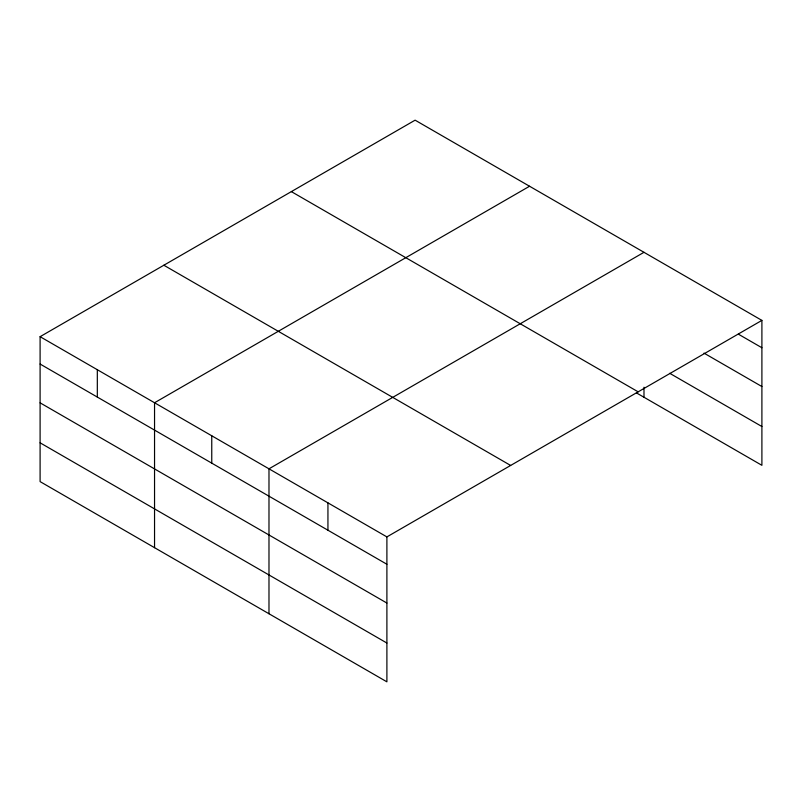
<?xml version="1.0" encoding="UTF-8"?>
<svg xmlns="http://www.w3.org/2000/svg" width="802" height="802" viewBox="0 0 802 802"><rect width="100%" height="100%" fill="white"/><g stroke="black" fill="none" stroke-linecap="round" stroke-linejoin="round"><path stroke-width="1.2" d="M761.9 320.389L415.105 120.17L40.1 336.68L40.1 481.611L386.895 681.83L386.895 536.899L761.9 320.389L761.9 465.32L636.437 392.89M529.551 186.244L154.545 402.754L154.545 547.686M643.986 252.309L268.981 468.819L268.981 613.761M738.321 334.133L761.9 347.747M704.016 353.131L761.9 386.544M669.72 373.301L761.9 426.524M291.357 191.618L638.151 391.837M163.849 265.231L510.643 465.451M40.1 336.68L386.895 536.899M40.1 364.038L386.895 564.257M40.1 402.835L386.895 603.054M40.1 442.814L386.895 643.034M643.986 387.236L643.986 397.251M327.938 502.864L327.938 530.222M211.758 435.787L211.758 463.145M97.323 369.712L97.323 397.07"/></g></svg>
